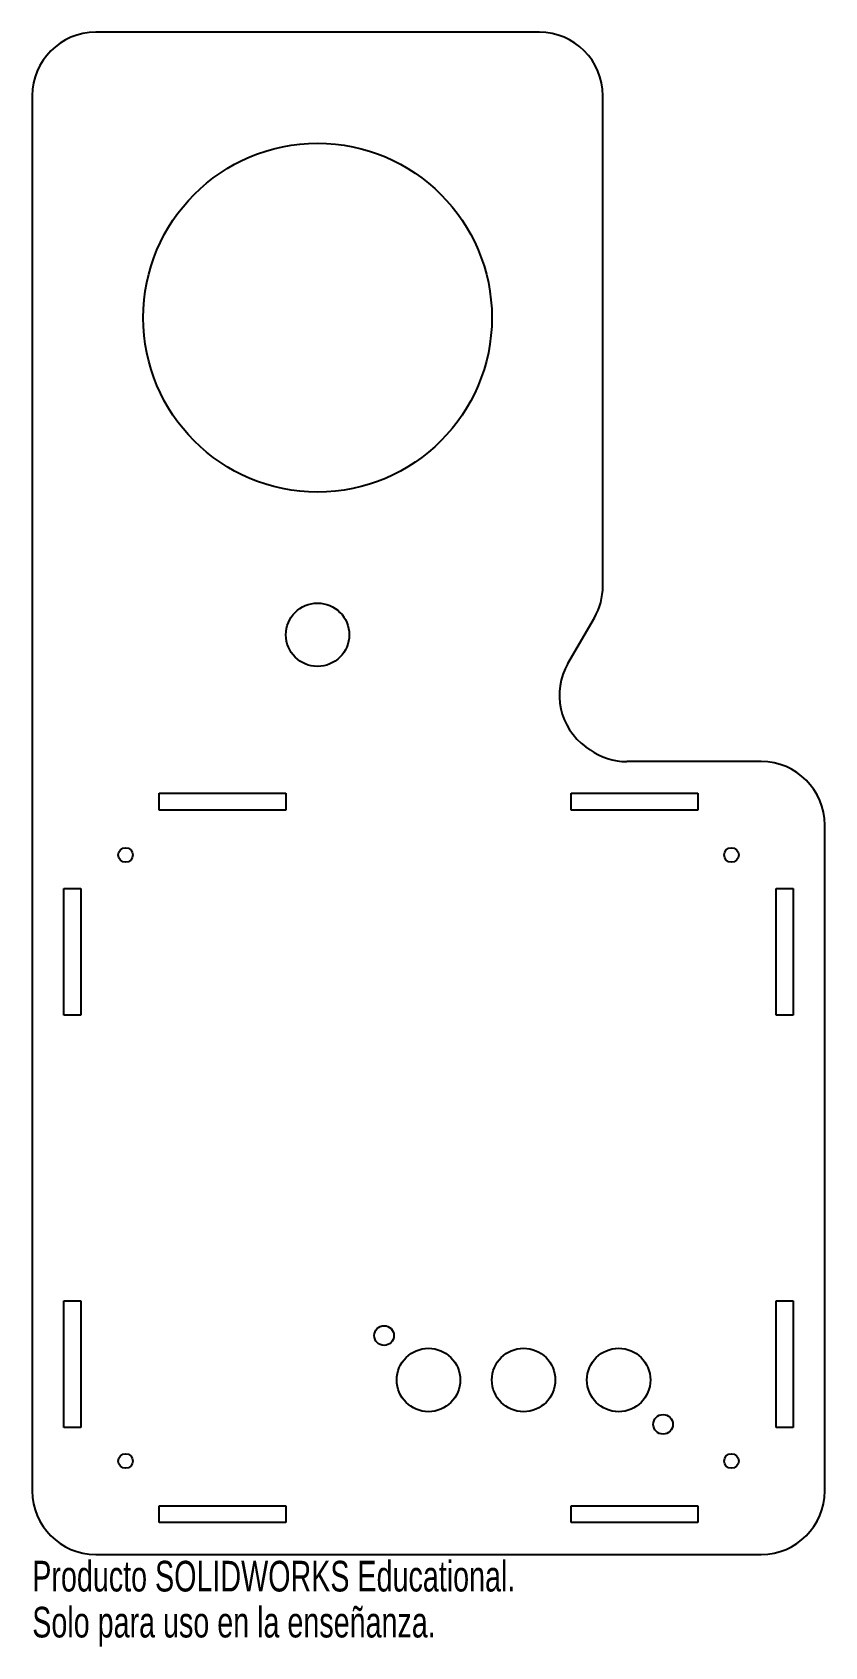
# Model space of a CAD drawing. Header units: millimetres. Extents: x 0 to 125, y -15 to 240.
import ezdxf

# ---------------------------------------------------------------- set-up
doc = ezdxf.new("R2010")
doc.units = ezdxf.units.MM
doc.styles.add('SLDTEXTSTYLE0', font='TXT', dxfattribs={"width": 0.7})

msp = doc.modelspace()

# ---------------------------------------------------------------- linework, layer by layer
at = {"color": 7, "linetype": 'Continuous', "lineweight": 25}
for p, q in [((80, 240), (10, 240)), ((0, 230), (0, 10)), ((90, 152.68), (90, 230)), ((84.49, 140.46), (88.66, 147.68)), ((87.98, 126.86), (87.34, 127.32)), ((115, 125), (93.8, 125)), ((20, 117.35), (20, 120)), ((20, 120), (40, 120)), ((40, 120), (40, 117.35)), ((85, 120), (105, 120)), ((85, 117.35), (85, 120)), ((105, 120), (105, 117.35)), ((40, 117.35), (20, 117.35)), ((105, 117.35), (85, 117.35)), ((125, 10), (125, 115)), ((5, 105), (7.65, 105)), ((5, 85), (5, 105)), ((7.65, 105), (7.65, 85)), ((117.35, 105), (120, 105)), ((117.35, 85), (117.35, 105)), ((120, 105), (120, 85)), ((7.65, 85), (5, 85)), ((120, 85), (117.35, 85)), ((5, 40), (7.65, 40)), ((5, 20), (5, 40)), ((7.65, 40), (7.65, 20)), ((117.35, 40), (120, 40)), ((117.35, 20), (117.35, 40)), ((120, 40), (120, 20)), ((7.65, 20), (5, 20)), ((120, 20), (117.35, 20)), ((20, 7.65), (40, 7.65)), ((20, 5), (20, 7.65)), ((40, 7.65), (40, 5)), ((85, 7.65), (105, 7.65)), ((85, 5), (85, 7.65)), ((105, 7.65), (105, 5)), ((40, 5), (20, 5)), ((105, 5), (85, 5)), ((10, 0), (115, 0))]:
    msp.add_line(p, q, dxfattribs=at)
for centre, radius in [((45, 195), 27.5), ((45, 145), 5), ((14.72, 110.28), 1.15), ((110.28, 110.28), 1.15), ((55.5, 34.5), 1.55), ((62.5, 27.5), 5), ((77.5, 27.5), 5), ((92.5, 27.5), 5), ((99.5, 20.5), 1.55), ((14.72, 14.72), 1.15), ((110.28, 14.72), 1.15)]:
    msp.add_circle(centre, radius, dxfattribs=at)
for centre, start, end in [((10, 230), 90, 180), ((80, 230), 0, 90), ((80, 152.68), 330, 0), ((93.15, 135.46), 150, 234.4623), ((93.8, 135), 234.4623, 270), ((115, 115), 0, 90), ((10, 10), 180, 270), ((115, 10), 270, 0)]:
    msp.add_arc(centre, 10, start, end, dxfattribs=at)

# ---------------------------------------------------------------- texts
at = {"color": 7, "linetype": 'Continuous', "char_height": 4.8336, "attachment_point": 1, "style": 'SLDTEXTSTYLE0'}
for s, insert in [('Producto SOLIDWORKS Educational.', (0, -1.02)), ('Solo para uso en la enseñanza.', (0, -8.27))]:
    msp.add_mtext(s, dxfattribs=dict(at, insert=insert))

doc.saveas('drawing.dxf')
